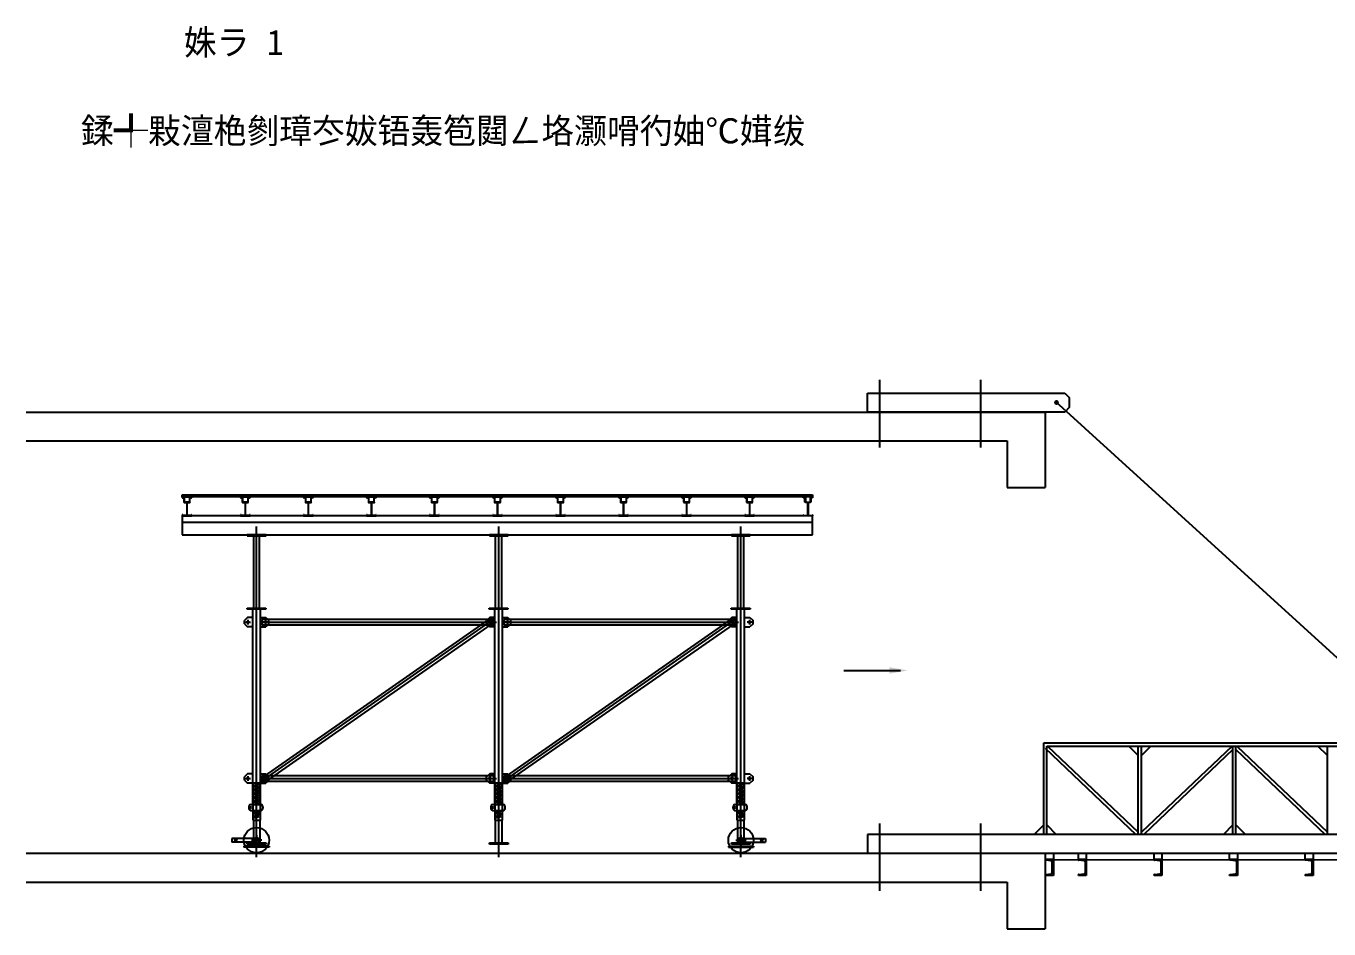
# Model space of a CAD drawing. Header units: metres. Extents: x 0 to 297, y 0 to 210.
# Drawn here: x 47 to 121.5, y 107.9 to 159.4 of the extents above; entities that cross this region are included whole.
import ezdxf

# ---------------------------------------------------------------- set-up
doc = ezdxf.new("R2010")
doc.units = ezdxf.units.M
for name, color, linetype in [(' ', 7, 'Continuous'), ('1', 7, 'Continuous'), ('120', 7, 'Continuous'), ('38536', 7, 'Continuous'), ('5', 7, 'Continuous'), ('7', 7, 'Continuous')]:
    doc.layers.add(name, color=color, linetype=linetype)

msp = doc.modelspace()

# ---------------------------------------------------------------- linework, layer by layer
at = {"layer": ' '}
for p, q in [((60.22, 111.97), (60.22, 130.86)), ((74.05, 111.97), (74.05, 130.86)), ((87.87, 111.97), (87.87, 130.86)), ((60.01, 116.21), (60.01, 114.1)), ((60.44, 116.21), (60.01, 116.21)), ((60.44, 114.1), (60.44, 116.21)), ((73.83, 116.21), (73.83, 114.1)), ((74.26, 116.21), (73.83, 116.21)), ((74.26, 114.1), (74.26, 116.21)), ((87.65, 116.21), (87.65, 114.1)), ((88.09, 116.21), (87.65, 116.21)), ((88.09, 114.1), (88.09, 116.21)), ((60.01, 114.1), (60.44, 114.1)), ((73.83, 114.1), (74.26, 114.1)), ((87.65, 114.1), (88.09, 114.1))]:
    msp.add_line(p, q, dxfattribs=at)
at = {"layer": '1'}
for p, q in [((59.88, 114.99), (60.48, 114.99)), ((60.48, 114.63), (59.88, 114.63)), ((73.7, 114.99), (74.31, 114.99)), ((74.31, 114.63), (73.7, 114.63)), ((87.53, 114.99), (88.13, 114.99)), ((88.13, 114.63), (87.53, 114.63))]:
    msp.add_line(p, q, dxfattribs=at)
for centre, start, end in [((59.97, 114.81), 116.26, 243.74), ((60.39, 114.81), -63.74, 63.74), ((73.79, 114.81), 116.26, 243.74), ((74.22, 114.81), -63.74, 63.74), ((87.62, 114.81), 116.26, 243.74), ((88.04, 114.81), -63.74, 63.74)]:
    msp.add_arc(centre, 0.2, start, end, dxfattribs=at)
at = {"layer": '120'}
for p, q in [((55.97, 131.11), (91.97, 131.11)), ((60.42, 125.4), (73.91, 125.4)), ((73.63, 125.66), (60.46, 116.48)), ((60.47, 116.3), (73.85, 125.62)), ((60.51, 125.56), (60.51, 125.25)), ((73.76, 125.56), (60.51, 125.56)), ((60.51, 125.25), (73.76, 125.25)), ((60.64, 116.22), (73.81, 125.4)), ((73.81, 125.4), (73.63, 125.66)), ((73.76, 125.25), (73.76, 125.56)), ((74.24, 125.4), (87.73, 125.4)), ((87.46, 125.66), (74.28, 116.48)), ((74.3, 116.3), (87.67, 125.62)), ((74.33, 125.56), (74.33, 125.25)), ((87.58, 125.56), (74.33, 125.56)), ((74.33, 125.25), (87.58, 125.25)), ((74.46, 116.22), (87.64, 125.4)), ((87.64, 125.4), (87.46, 125.66)), ((87.58, 125.25), (87.58, 125.56)), ((60.42, 116.47), (73.91, 116.47)), ((60.46, 116.48), (60.64, 116.22)), ((60.51, 116.63), (60.51, 116.32)), ((73.76, 116.63), (60.51, 116.63)), ((60.51, 116.32), (73.76, 116.32)), ((73.76, 116.32), (73.76, 116.63)), ((74.24, 116.47), (87.73, 116.47)), ((74.28, 116.48), (74.46, 116.22)), ((74.33, 116.63), (74.33, 116.32)), ((87.58, 116.63), (74.33, 116.63)), ((74.33, 116.32), (87.58, 116.32)), ((87.58, 116.32), (87.58, 116.63))]:
    msp.add_line(p, q, dxfattribs=at)
for centre in [(60.73, 125.4), (73.54, 125.4), (73.55, 125.41), (74.55, 125.4), (87.37, 125.41), (87.37, 125.4), (60.73, 116.47), (60.73, 116.47), (73.54, 116.47), (74.55, 116.47), (74.55, 116.47), (87.37, 116.47)]:
    msp.add_circle(centre, 0.06, dxfattribs=at)
at = {"layer": '38536'}
for p, q in [((55.97, 132.67), (91.97, 132.67)), ((55.97, 132.55), (55.97, 132.67)), ((91.97, 132.55), (55.97, 132.55)), ((91.97, 132.67), (91.97, 132.55)), ((55.97, 131.47), (55.97, 130.39)), ((91.97, 131.47), (55.97, 131.47)), ((91.97, 130.39), (91.97, 131.47)), ((55.97, 130.39), (91.97, 130.39)), ((59.7, 125.67), (59.52, 125.49)), ((59.52, 125.31), (59.52, 125.49)), ((59.52, 125.31), (59.7, 125.13)), ((59.58, 125.4), (59.86, 125.4)), ((60, 125.67), (59.7, 125.67)), ((60, 125.13), (59.7, 125.13)), ((59.72, 125.54), (59.72, 125.27)), ((60, 125.13), (60, 125.67)), ((60.44, 125.13), (60.44, 125.67)), ((60.44, 125.67), (60.74, 125.67)), ((60.44, 125.13), (60.74, 125.13)), ((60.86, 125.4), (60.59, 125.4)), ((60.86, 125.4), (60.59, 125.4)), ((60.72, 125.54), (60.72, 125.27)), ((60.72, 125.54), (60.72, 125.27)), ((60.74, 125.67), (60.92, 125.49)), ((60.92, 125.31), (60.74, 125.13)), ((60.92, 125.31), (60.92, 125.49)), ((73.53, 125.67), (73.35, 125.49)), ((73.35, 125.31), (73.35, 125.49)), ((73.35, 125.31), (73.53, 125.13)), ((73.4, 125.4), (73.68, 125.4)), ((73.83, 125.67), (73.53, 125.67)), ((73.83, 125.13), (73.53, 125.13)), ((73.54, 125.54), (73.54, 125.27)), ((73.83, 125.13), (73.83, 125.67)), ((74.26, 125.13), (74.26, 125.67)), ((74.26, 125.67), (74.56, 125.67)), ((74.26, 125.13), (74.56, 125.13)), ((74.69, 125.4), (74.41, 125.4)), ((74.69, 125.4), (74.41, 125.4)), ((74.55, 125.54), (74.55, 125.27)), ((74.55, 125.54), (74.55, 125.27)), ((74.56, 125.67), (74.74, 125.49)), ((74.74, 125.31), (74.56, 125.13)), ((74.74, 125.31), (74.74, 125.49)), ((87.35, 125.67), (87.17, 125.49)), ((87.17, 125.31), (87.17, 125.49)), ((87.17, 125.31), (87.35, 125.13)), ((87.23, 125.4), (87.5, 125.4)), ((87.65, 125.67), (87.35, 125.67)), ((87.65, 125.13), (87.35, 125.13)), ((87.37, 125.54), (87.37, 125.27)), ((87.65, 125.13), (87.65, 125.67)), ((88.09, 125.13), (88.09, 125.67)), ((88.09, 125.67), (88.39, 125.67)), ((88.09, 125.13), (88.39, 125.13)), ((88.51, 125.4), (88.24, 125.4)), ((88.51, 125.4), (88.24, 125.4)), ((88.37, 125.54), (88.37, 125.27)), ((88.37, 125.54), (88.37, 125.27)), ((88.39, 125.67), (88.57, 125.49)), ((88.57, 125.31), (88.39, 125.13)), ((88.57, 125.31), (88.57, 125.49)), ((59.7, 116.74), (59.52, 116.56)), ((59.52, 116.38), (59.52, 116.56)), ((59.52, 116.38), (59.7, 116.2)), ((59.58, 116.47), (59.86, 116.47)), ((60.01, 116.74), (59.7, 116.74)), ((60.01, 116.2), (59.7, 116.2)), ((59.72, 116.61), (59.72, 116.34)), ((60.01, 116.2), (60.01, 116.74)), ((60.44, 116.2), (60.44, 116.74)), ((60.44, 116.74), (60.74, 116.74)), ((60.44, 116.2), (60.74, 116.2)), ((60.86, 116.47), (60.59, 116.47)), ((60.86, 116.47), (60.59, 116.47)), ((60.72, 116.61), (60.72, 116.34)), ((60.72, 116.61), (60.72, 116.34)), ((60.74, 116.74), (60.92, 116.56)), ((60.92, 116.38), (60.74, 116.2)), ((60.92, 116.38), (60.92, 116.56)), ((73.53, 116.74), (73.35, 116.56)), ((73.35, 116.38), (73.35, 116.56)), ((73.35, 116.38), (73.53, 116.2)), ((73.41, 116.47), (73.68, 116.47)), ((73.83, 116.74), (73.53, 116.74)), ((73.83, 116.2), (73.53, 116.2)), ((73.54, 116.61), (73.54, 116.34)), ((73.83, 116.2), (73.83, 116.74)), ((74.26, 116.2), (74.26, 116.74)), ((74.26, 116.74), (74.56, 116.74)), ((74.26, 116.2), (74.56, 116.2)), ((74.69, 116.47), (74.41, 116.47)), ((74.69, 116.47), (74.41, 116.47)), ((74.55, 116.61), (74.55, 116.34)), ((74.55, 116.61), (74.55, 116.34)), ((74.56, 116.74), (74.74, 116.56)), ((74.74, 116.38), (74.56, 116.2)), ((74.74, 116.38), (74.74, 116.56)), ((87.35, 116.74), (87.17, 116.56)), ((87.17, 116.38), (87.17, 116.56)), ((87.17, 116.38), (87.35, 116.2)), ((87.23, 116.47), (87.5, 116.47)), ((87.65, 116.74), (87.35, 116.74)), ((87.65, 116.2), (87.35, 116.2)), ((87.37, 116.61), (87.37, 116.34)), ((87.65, 116.2), (87.65, 116.74)), ((88.09, 116.74), (88.39, 116.74)), ((88.09, 116.2), (88.09, 116.74)), ((88.09, 116.2), (88.39, 116.2)), ((88.51, 116.47), (88.24, 116.47)), ((88.51, 116.47), (88.24, 116.47)), ((88.37, 116.61), (88.37, 116.34)), ((88.37, 116.61), (88.37, 116.34)), ((88.39, 116.74), (88.57, 116.56)), ((88.57, 116.38), (88.39, 116.2)), ((88.57, 116.38), (88.57, 116.56))]:
    msp.add_line(p, q, dxfattribs=at)
for centre in [(59.72, 125.4), (60.72, 125.4), (60.72, 125.4), (73.54, 125.4), (74.55, 125.4), (74.55, 125.4), (87.37, 125.4), (88.37, 125.4), (88.37, 125.4), (59.72, 116.47), (60.72, 116.47), (60.72, 116.47), (60.72, 116.47), (73.54, 116.47), (74.55, 116.47), (74.55, 116.47), (74.55, 116.47), (87.37, 116.47), (88.37, 116.47), (88.37, 116.47), (88.37, 116.47)]:
    msp.add_circle(centre, 0.06, dxfattribs=at)
at = {"layer": '5'}
for p, q in [((47.05, 137.4), (105.25, 137.4)), ((105.25, 137.4), (105.25, 133.08)), ((47.05, 135.75), (103.09, 135.75)), ((103.09, 135.75), (103.09, 133.08)), ((103.09, 133.08), (105.25, 133.08)), ((47.05, 112.2), (105.25, 112.2)), ((105.25, 112.2), (105.25, 107.88)), ((47.05, 110.55), (103.09, 110.55)), ((103.09, 110.55), (103.09, 107.88)), ((103.09, 107.88), (105.25, 107.88))]:
    msp.add_line(p, q, dxfattribs=at)
at = {"layer": '7'}
for p, q in [((95.82, 135.37), (95.82, 139.23)), ((101.58, 135.37), (101.58, 139.23)), ((95.1, 137.4), (95.1, 138.48)), ((95.1, 138.48), (106.37, 138.48)), ((106.37, 138.48), (106.62, 138.23)), ((105.82, 138.01), (126.86, 118.86)), ((106.62, 137.66), (106.37, 137.4)), ((106.62, 138.23), (106.62, 137.66)), ((106.37, 137.4), (95.1, 137.4)), ((56.1, 132.55), (55.97, 132.55)), ((55.97, 132.55), (55.97, 132.49)), ((55.97, 132.49), (56, 132.49)), ((56, 132.49), (56, 132.51)), ((56.01, 132.52), (56.06, 132.52)), ((56.07, 132.51), (56.07, 132.26)), ((56.1, 132.26), (56.1, 132.55)), ((56.1, 132.55), (56.39, 132.55)), ((56.51, 132.55), (56.39, 132.55)), ((56.39, 132.55), (56.39, 132.26)), ((56.41, 132.26), (56.41, 132.51)), ((56.43, 132.52), (56.48, 132.52)), ((56.49, 132.51), (56.49, 132.49)), ((56.49, 132.49), (56.51, 132.49)), ((56.51, 132.49), (56.51, 132.55)), ((59.43, 132.55), (59.3, 132.55)), ((59.3, 132.55), (59.3, 132.49)), ((59.3, 132.49), (59.33, 132.49)), ((59.33, 132.49), (59.33, 132.51)), ((59.34, 132.52), (59.39, 132.52)), ((59.4, 132.51), (59.4, 132.26)), ((59.43, 132.26), (59.43, 132.55)), ((59.43, 132.55), (59.72, 132.55)), ((59.84, 132.55), (59.72, 132.55)), ((59.72, 132.55), (59.72, 132.26)), ((59.74, 132.26), (59.74, 132.51)), ((59.76, 132.52), (59.81, 132.52)), ((59.82, 132.51), (59.82, 132.49)), ((59.82, 132.49), (59.84, 132.49)), ((59.84, 132.49), (59.84, 132.55)), ((63.03, 132.55), (62.9, 132.55)), ((62.9, 132.55), (62.9, 132.49)), ((62.9, 132.49), (62.93, 132.49)), ((62.93, 132.49), (62.93, 132.51)), ((62.94, 132.52), (62.99, 132.52)), ((63, 132.51), (63, 132.26)), ((63.03, 132.26), (63.03, 132.55)), ((63.03, 132.55), (63.32, 132.55)), ((63.44, 132.55), (63.32, 132.55)), ((63.32, 132.55), (63.32, 132.26)), ((63.34, 132.26), (63.34, 132.51)), ((63.36, 132.52), (63.41, 132.52)), ((63.42, 132.51), (63.42, 132.49)), ((63.42, 132.49), (63.44, 132.49)), ((63.44, 132.49), (63.44, 132.55)), ((66.63, 132.55), (66.5, 132.55)), ((66.5, 132.55), (66.5, 132.49)), ((66.5, 132.49), (66.53, 132.49)), ((66.53, 132.49), (66.53, 132.51)), ((66.54, 132.52), (66.59, 132.52)), ((66.6, 132.51), (66.6, 132.26)), ((66.63, 132.26), (66.63, 132.55)), ((66.63, 132.55), (66.92, 132.55)), ((67.04, 132.55), (66.92, 132.55)), ((66.92, 132.55), (66.92, 132.26)), ((66.94, 132.26), (66.94, 132.51)), ((66.96, 132.52), (67.01, 132.52)), ((67.02, 132.51), (67.02, 132.49)), ((67.02, 132.49), (67.04, 132.49)), ((67.04, 132.49), (67.04, 132.55)), ((70.23, 132.55), (70.1, 132.55)), ((70.1, 132.55), (70.1, 132.49)), ((70.1, 132.49), (70.13, 132.49)), ((70.13, 132.49), (70.13, 132.51)), ((70.14, 132.52), (70.19, 132.52)), ((70.2, 132.51), (70.2, 132.26)), ((70.23, 132.26), (70.23, 132.55)), ((70.23, 132.55), (70.52, 132.55)), ((70.64, 132.55), (70.52, 132.55)), ((70.52, 132.55), (70.52, 132.26)), ((70.54, 132.26), (70.54, 132.51)), ((70.56, 132.52), (70.61, 132.52)), ((70.62, 132.51), (70.62, 132.49)), ((70.62, 132.49), (70.64, 132.49)), ((70.64, 132.49), (70.64, 132.55)), ((73.83, 132.55), (73.7, 132.55)), ((73.7, 132.55), (73.7, 132.49)), ((73.7, 132.49), (73.73, 132.49)), ((73.73, 132.49), (73.73, 132.51)), ((73.74, 132.52), (73.79, 132.52)), ((73.8, 132.51), (73.8, 132.26)), ((73.83, 132.26), (73.83, 132.55)), ((73.83, 132.55), (74.12, 132.55)), ((74.24, 132.55), (74.12, 132.55)), ((74.12, 132.55), (74.12, 132.26)), ((74.14, 132.26), (74.14, 132.51)), ((74.16, 132.52), (74.21, 132.52)), ((74.22, 132.51), (74.22, 132.49)), ((74.22, 132.49), (74.24, 132.49)), ((74.24, 132.49), (74.24, 132.55)), ((77.43, 132.55), (77.3, 132.55)), ((77.3, 132.55), (77.3, 132.49)), ((77.3, 132.49), (77.33, 132.49)), ((77.33, 132.49), (77.33, 132.51)), ((77.34, 132.52), (77.39, 132.52)), ((77.4, 132.51), (77.4, 132.26)), ((77.43, 132.26), (77.43, 132.55)), ((77.43, 132.55), (77.72, 132.55)), ((77.84, 132.55), (77.72, 132.55)), ((77.72, 132.55), (77.72, 132.26)), ((77.74, 132.26), (77.74, 132.51)), ((77.76, 132.52), (77.81, 132.52)), ((77.82, 132.51), (77.82, 132.49)), ((77.82, 132.49), (77.84, 132.49)), ((77.84, 132.49), (77.84, 132.55)), ((81.03, 132.55), (80.9, 132.55)), ((80.9, 132.55), (80.9, 132.49)), ((80.9, 132.49), (80.93, 132.49)), ((80.93, 132.49), (80.93, 132.51)), ((80.94, 132.52), (80.99, 132.52)), ((81, 132.51), (81, 132.26)), ((81.03, 132.26), (81.03, 132.55)), ((81.03, 132.55), (81.32, 132.55)), ((81.44, 132.55), (81.32, 132.55)), ((81.32, 132.55), (81.32, 132.26)), ((81.34, 132.26), (81.34, 132.51)), ((81.36, 132.52), (81.41, 132.52)), ((81.42, 132.51), (81.42, 132.49)), ((81.42, 132.49), (81.44, 132.49)), ((81.44, 132.49), (81.44, 132.55)), ((84.63, 132.55), (84.5, 132.55)), ((84.5, 132.55), (84.5, 132.49)), ((84.5, 132.49), (84.53, 132.49)), ((84.53, 132.49), (84.53, 132.51)), ((84.54, 132.52), (84.59, 132.52)), ((84.6, 132.51), (84.6, 132.26)), ((84.63, 132.26), (84.63, 132.55)), ((84.63, 132.55), (84.92, 132.55)), ((85.04, 132.55), (84.92, 132.55)), ((84.92, 132.55), (84.92, 132.26)), ((84.94, 132.26), (84.94, 132.51)), ((84.96, 132.52), (85.01, 132.52)), ((85.02, 132.51), (85.02, 132.49)), ((85.02, 132.49), (85.04, 132.49)), ((85.04, 132.49), (85.04, 132.55)), ((88.23, 132.55), (88.1, 132.55)), ((88.1, 132.55), (88.1, 132.49)), ((88.1, 132.49), (88.13, 132.49)), ((88.13, 132.49), (88.13, 132.51)), ((88.14, 132.52), (88.19, 132.52)), ((88.2, 132.51), (88.2, 132.26)), ((88.23, 132.26), (88.23, 132.55)), ((88.23, 132.55), (88.52, 132.55)), ((88.64, 132.55), (88.52, 132.55)), ((88.52, 132.55), (88.52, 132.26)), ((88.54, 132.26), (88.54, 132.51)), ((88.56, 132.52), (88.61, 132.52)), ((88.62, 132.51), (88.62, 132.49)), ((88.62, 132.49), (88.64, 132.49)), ((88.64, 132.49), (88.64, 132.55)), ((91.43, 132.49), (91.43, 132.55)), ((91.43, 132.55), (91.56, 132.55)), ((91.46, 132.49), (91.43, 132.49)), ((91.46, 132.51), (91.46, 132.49)), ((91.52, 132.52), (91.47, 132.52)), ((91.53, 132.26), (91.53, 132.51)), ((91.56, 132.55), (91.56, 132.26)), ((91.85, 132.55), (91.56, 132.55)), ((91.85, 132.26), (91.85, 132.55)), ((91.85, 132.55), (91.97, 132.55)), ((91.87, 132.51), (91.87, 132.26)), ((91.94, 132.52), (91.89, 132.52)), ((91.95, 132.49), (91.95, 132.51)), ((91.97, 132.49), (91.95, 132.49)), ((91.97, 132.55), (91.97, 132.49)), ((56.1, 132.23), (56.22, 132.23)), ((56.38, 132.25), (56.11, 132.25)), ((56.23, 132.21), (56.23, 131.5)), ((56.26, 131.5), (56.26, 132.21)), ((56.27, 132.23), (56.39, 132.23)), ((59.43, 132.23), (59.55, 132.23)), ((59.71, 132.25), (59.44, 132.25)), ((59.56, 132.21), (59.56, 131.5)), ((59.59, 131.5), (59.59, 132.21)), ((59.6, 132.23), (59.72, 132.23)), ((63.03, 132.23), (63.15, 132.23)), ((63.31, 132.25), (63.04, 132.25)), ((63.16, 132.21), (63.16, 131.5)), ((63.19, 131.5), (63.19, 132.21)), ((63.2, 132.23), (63.32, 132.23)), ((66.63, 132.23), (66.75, 132.23)), ((66.91, 132.25), (66.64, 132.25)), ((66.76, 132.21), (66.76, 131.5)), ((66.79, 131.5), (66.79, 132.21)), ((66.8, 132.23), (66.92, 132.23)), ((70.23, 132.23), (70.35, 132.23)), ((70.51, 132.25), (70.24, 132.25)), ((70.36, 132.21), (70.36, 131.5)), ((70.39, 131.5), (70.39, 132.21)), ((70.4, 132.23), (70.52, 132.23)), ((73.83, 132.23), (73.95, 132.23)), ((74.11, 132.25), (73.84, 132.25)), ((73.96, 132.21), (73.96, 131.5)), ((73.99, 131.5), (73.99, 132.21)), ((74, 132.23), (74.12, 132.23)), ((77.43, 132.23), (77.55, 132.23)), ((77.71, 132.25), (77.44, 132.25)), ((77.56, 132.21), (77.56, 131.5)), ((77.59, 131.5), (77.59, 132.21)), ((77.6, 132.23), (77.72, 132.23)), ((81.03, 132.23), (81.15, 132.23)), ((81.31, 132.25), (81.04, 132.25)), ((81.16, 132.21), (81.16, 131.5)), ((81.19, 131.5), (81.19, 132.21)), ((81.2, 132.23), (81.32, 132.23)), ((84.63, 132.23), (84.75, 132.23)), ((84.91, 132.25), (84.64, 132.25)), ((84.76, 132.21), (84.76, 131.5)), ((84.79, 131.5), (84.79, 132.21)), ((84.8, 132.23), (84.92, 132.23)), ((88.23, 132.23), (88.35, 132.23)), ((88.51, 132.25), (88.24, 132.25)), ((88.36, 132.21), (88.36, 131.5)), ((88.39, 131.5), (88.39, 132.21)), ((88.4, 132.23), (88.52, 132.23)), ((91.68, 132.23), (91.56, 132.23)), ((91.57, 132.25), (91.84, 132.25)), ((91.69, 131.5), (91.69, 132.21)), ((91.72, 132.21), (91.72, 131.5)), ((91.85, 132.23), (91.73, 132.23)), ((56, 131.52), (55.97, 131.52)), ((55.97, 131.52), (55.97, 131.47)), ((55.97, 131.47), (56.51, 131.47)), ((56, 131.5), (56, 131.52)), ((56.22, 131.49), (56.02, 131.49)), ((56.47, 131.49), (56.27, 131.49)), ((56.51, 131.52), (56.49, 131.52)), ((56.49, 131.52), (56.49, 131.5)), ((56.51, 131.47), (56.51, 131.52)), ((59.33, 131.52), (59.3, 131.52)), ((59.3, 131.52), (59.3, 131.47)), ((59.3, 131.47), (59.84, 131.47)), ((59.33, 131.5), (59.33, 131.52)), ((59.55, 131.49), (59.35, 131.49)), ((59.8, 131.49), (59.6, 131.49)), ((59.84, 131.52), (59.82, 131.52)), ((59.82, 131.52), (59.82, 131.5)), ((59.84, 131.47), (59.84, 131.52)), ((62.93, 131.52), (62.9, 131.52)), ((62.9, 131.52), (62.9, 131.47)), ((62.9, 131.47), (63.44, 131.47)), ((62.93, 131.5), (62.93, 131.52)), ((63.15, 131.49), (62.95, 131.49)), ((63.4, 131.49), (63.2, 131.49)), ((63.44, 131.52), (63.42, 131.52)), ((63.42, 131.52), (63.42, 131.5)), ((63.44, 131.47), (63.44, 131.52)), ((66.53, 131.52), (66.5, 131.52)), ((66.5, 131.52), (66.5, 131.47)), ((66.5, 131.47), (67.04, 131.47)), ((66.53, 131.5), (66.53, 131.52)), ((66.75, 131.49), (66.55, 131.49)), ((67, 131.49), (66.8, 131.49)), ((67.04, 131.52), (67.02, 131.52)), ((67.02, 131.52), (67.02, 131.5)), ((67.04, 131.47), (67.04, 131.52)), ((70.13, 131.52), (70.1, 131.52)), ((70.1, 131.52), (70.1, 131.47)), ((70.1, 131.47), (70.64, 131.47)), ((70.13, 131.5), (70.13, 131.52)), ((70.35, 131.49), (70.15, 131.49)), ((70.6, 131.49), (70.4, 131.49)), ((70.64, 131.52), (70.62, 131.52)), ((70.62, 131.52), (70.62, 131.5)), ((70.64, 131.47), (70.64, 131.52)), ((73.73, 131.52), (73.7, 131.52)), ((73.7, 131.52), (73.7, 131.47)), ((73.7, 131.47), (74.24, 131.47)), ((73.73, 131.5), (73.73, 131.52)), ((73.95, 131.49), (73.75, 131.49)), ((74.2, 131.49), (74, 131.49)), ((74.24, 131.52), (74.22, 131.52)), ((74.22, 131.52), (74.22, 131.5)), ((74.24, 131.47), (74.24, 131.52)), ((77.33, 131.52), (77.3, 131.52)), ((77.3, 131.52), (77.3, 131.47)), ((77.3, 131.47), (77.84, 131.47)), ((77.33, 131.5), (77.33, 131.52)), ((77.55, 131.49), (77.35, 131.49)), ((77.8, 131.49), (77.6, 131.49)), ((77.84, 131.52), (77.82, 131.52)), ((77.82, 131.52), (77.82, 131.5)), ((77.84, 131.47), (77.84, 131.52)), ((80.93, 131.52), (80.9, 131.52)), ((80.9, 131.52), (80.9, 131.47)), ((80.9, 131.47), (81.44, 131.47)), ((80.93, 131.5), (80.93, 131.52)), ((81.15, 131.49), (80.95, 131.49)), ((81.4, 131.49), (81.2, 131.49)), ((81.44, 131.52), (81.42, 131.52)), ((81.42, 131.52), (81.42, 131.5)), ((81.44, 131.47), (81.44, 131.52)), ((84.53, 131.52), (84.5, 131.52)), ((84.5, 131.52), (84.5, 131.47)), ((84.5, 131.47), (85.04, 131.47)), ((84.53, 131.5), (84.53, 131.52)), ((84.75, 131.49), (84.55, 131.49)), ((85, 131.49), (84.8, 131.49)), ((85.04, 131.52), (85.02, 131.52)), ((85.02, 131.52), (85.02, 131.5)), ((85.04, 131.47), (85.04, 131.52)), ((88.13, 131.52), (88.1, 131.52)), ((88.1, 131.52), (88.1, 131.47)), ((88.1, 131.47), (88.64, 131.47)), ((88.13, 131.5), (88.13, 131.52)), ((88.35, 131.49), (88.15, 131.49)), ((88.6, 131.49), (88.4, 131.49)), ((88.64, 131.52), (88.62, 131.52)), ((88.62, 131.52), (88.62, 131.5)), ((88.64, 131.47), (88.64, 131.52)), ((91.43, 131.47), (91.43, 131.52)), ((91.43, 131.52), (91.46, 131.52)), ((91.97, 131.47), (91.43, 131.47)), ((91.46, 131.52), (91.46, 131.5)), ((91.48, 131.49), (91.68, 131.49)), ((91.73, 131.49), (91.93, 131.49)), ((91.95, 131.5), (91.95, 131.52)), ((91.95, 131.52), (91.97, 131.52)), ((91.97, 131.52), (91.97, 131.47)), ((60.76, 130.39), (59.68, 130.39)), ((59.68, 130.39), (59.68, 130.33)), ((59.68, 130.33), (60.76, 130.33)), ((60.05, 126.19), (60.05, 130.33)), ((60.39, 126.2), (60.39, 130.33)), ((60.76, 130.33), (60.76, 130.39)), ((74.59, 130.39), (73.51, 130.39)), ((73.51, 130.39), (73.51, 130.33)), ((73.51, 130.33), (74.59, 130.33)), ((73.87, 126.19), (73.87, 130.33)), ((74.22, 126.2), (74.22, 130.33)), ((74.59, 130.33), (74.59, 130.39)), ((88.41, 130.39), (87.33, 130.39)), ((87.33, 130.39), (87.33, 130.33)), ((87.33, 130.33), (88.41, 130.33)), ((87.7, 126.19), (87.7, 130.33)), ((88.04, 126.2), (88.04, 130.33)), ((88.41, 130.33), (88.41, 130.39)), ((59.67, 126.14), (59.67, 126.19)), ((59.67, 126.19), (60.75, 126.19)), ((60.75, 126.14), (59.67, 126.14)), ((60.01, 114.99), (60.01, 126.14)), ((60.44, 114.99), (60.44, 126.14)), ((60.75, 126.19), (60.75, 126.14)), ((73.49, 126.14), (73.49, 126.19)), ((73.49, 126.19), (74.57, 126.19)), ((74.57, 126.14), (73.49, 126.14)), ((73.83, 114.99), (73.83, 126.14)), ((74.26, 114.99), (74.26, 126.14)), ((74.57, 126.19), (74.57, 126.14)), ((87.32, 126.14), (87.32, 126.19)), ((87.32, 126.19), (88.4, 126.19)), ((88.4, 126.14), (87.32, 126.14)), ((87.65, 114.99), (87.65, 126.14)), ((88.09, 114.99), (88.09, 126.14)), ((88.4, 126.19), (88.4, 126.14)), ((93.76, 122.64), (97, 122.64)), ((105.17, 118.5), (137.84, 118.5)), ((105.17, 113.28), (105.17, 118.5)), ((105.35, 118.32), (137.84, 118.32)), ((105.35, 113.28), (105.35, 118.32)), ((105.39, 118.32), (110.57, 113.41)), ((110.57, 117.78), (110.03, 118.32)), ((110.57, 113.28), (110.57, 118.32)), ((115.93, 118.32), (110.75, 113.41)), ((110.75, 113.28), (110.75, 118.32)), ((110.75, 117.78), (111.29, 118.32)), ((115.97, 113.28), (115.97, 118.32)), ((116.15, 113.28), (116.15, 118.32)), ((116.19, 118.32), (121.37, 113.41)), ((121.37, 117.78), (120.83, 118.32)), ((121.37, 113.28), (121.37, 118.32)), ((105.26, 118.2), (110.44, 113.28)), ((115.97, 118.12), (110.88, 113.28)), ((116.15, 118.12), (121.24, 113.28)), ((60.01, 116.21), (60.44, 116.21)), ((60.44, 116.15), (60.01, 116.04)), ((73.83, 116.21), (74.26, 116.21)), ((74.26, 116.15), (73.83, 116.04)), ((87.65, 116.21), (88.09, 116.21)), ((88.09, 116.15), (87.65, 116.04)), ((60.15, 115.86), (60.01, 115.82)), ((60.15, 115.64), (60.01, 115.6)), ((60.15, 115.42), (60.01, 115.38)), ((60.15, 115.97), (60.08, 115.95)), ((60.15, 115.75), (60.08, 115.73)), ((60.15, 115.53), (60.08, 115.51)), ((60.15, 115.95), (60.15, 114.99)), ((60.23, 116.01), (60.21, 116.01)), ((60.37, 116.02), (60.27, 116)), ((60.29, 114.99), (60.29, 115.95)), ((60.44, 115.94), (60.29, 115.9)), ((60.37, 115.81), (60.29, 115.79)), ((60.44, 115.72), (60.29, 115.68)), ((60.37, 115.59), (60.29, 115.57)), ((60.44, 115.5), (60.29, 115.46)), ((60.37, 115.37), (60.29, 115.35)), ((73.97, 115.86), (73.83, 115.82)), ((73.97, 115.64), (73.83, 115.6)), ((73.97, 115.42), (73.83, 115.38)), ((73.98, 115.97), (73.9, 115.95)), ((73.97, 115.75), (73.9, 115.73)), ((73.97, 115.53), (73.9, 115.51)), ((73.97, 115.95), (73.97, 114.99)), ((74.05, 116.01), (74.04, 116.01)), ((74.19, 116.02), (74.09, 116)), ((74.12, 114.99), (74.12, 115.95)), ((74.26, 115.94), (74.12, 115.9)), ((74.19, 115.81), (74.12, 115.79)), ((74.26, 115.72), (74.12, 115.68)), ((74.19, 115.59), (74.12, 115.57)), ((74.26, 115.5), (74.12, 115.46)), ((74.19, 115.37), (74.12, 115.35)), ((87.8, 115.86), (87.65, 115.82)), ((87.8, 115.64), (87.65, 115.6)), ((87.8, 115.42), (87.65, 115.38)), ((87.8, 115.97), (87.73, 115.95)), ((87.8, 115.75), (87.73, 115.73)), ((87.8, 115.53), (87.73, 115.51)), ((87.8, 115.95), (87.8, 114.99)), ((87.88, 116.01), (87.86, 116.01)), ((88.01, 116.02), (87.92, 116)), ((87.94, 114.99), (87.94, 115.95)), ((88.09, 115.94), (87.94, 115.9)), ((88.01, 115.81), (87.94, 115.79)), ((88.09, 115.72), (87.94, 115.68)), ((88.01, 115.59), (87.94, 115.57)), ((88.09, 115.5), (87.94, 115.46)), ((88.01, 115.37), (87.94, 115.35)), ((60.15, 115.2), (60.01, 115.16)), ((60.01, 114.63), (60.01, 114.1)), ((60.15, 115.31), (60.08, 115.29)), ((60.15, 115.09), (60.08, 115.07)), ((60.15, 114.63), (60.15, 114.4)), ((60.44, 115.06), (60.19, 114.99)), ((60.44, 115.28), (60.29, 115.24)), ((60.37, 115.15), (60.29, 115.13)), ((60.44, 114.63), (60.29, 114.59)), ((60.29, 114.4), (60.29, 114.63)), ((60.44, 114.1), (60.44, 114.63)), ((73.97, 115.2), (73.83, 115.16)), ((73.83, 114.63), (73.83, 114.1)), ((73.97, 115.31), (73.9, 115.29)), ((73.97, 115.09), (73.9, 115.07)), ((73.97, 114.63), (73.97, 114.4)), ((74.26, 115.06), (74.01, 114.99)), ((74.26, 115.28), (74.12, 115.24)), ((74.19, 115.15), (74.12, 115.13)), ((74.26, 114.63), (74.12, 114.59)), ((74.12, 114.4), (74.12, 114.63)), ((74.26, 114.1), (74.26, 114.63)), ((87.8, 115.2), (87.65, 115.16)), ((87.65, 114.63), (87.65, 114.1)), ((87.8, 115.31), (87.73, 115.29)), ((87.8, 115.09), (87.73, 115.07)), ((87.8, 114.63), (87.8, 114.4)), ((88.09, 115.06), (87.83, 114.99)), ((88.09, 115.28), (87.94, 115.24)), ((88.01, 115.15), (87.94, 115.13)), ((88.09, 114.63), (87.94, 114.59)), ((87.94, 114.4), (87.94, 114.63)), ((88.09, 114.1), (88.09, 114.63)), ((60.15, 114.55), (60.01, 114.51)), ((60.44, 114.41), (60.01, 114.29)), ((60.01, 114.1), (60.44, 114.1)), ((60.05, 112.79), (60.05, 114.1)), ((60.15, 114.44), (60.08, 114.42)), ((60.37, 114.28), (60.08, 114.2)), ((60.22, 114.34), (60.23, 114.34)), ((60.37, 114.5), (60.29, 114.48)), ((60.4, 114.1), (60.4, 112.79)), ((73.97, 114.55), (73.83, 114.51)), ((74.26, 114.41), (73.83, 114.29)), ((73.83, 114.1), (74.26, 114.1)), ((73.87, 112.79), (73.87, 114.1)), ((73.97, 114.44), (73.9, 114.42)), ((74.19, 114.28), (73.9, 114.2)), ((74.04, 114.34), (74.05, 114.34)), ((74.19, 114.5), (74.12, 114.48)), ((74.22, 114.1), (74.22, 112.79)), ((87.65, 114.1), (88.09, 114.1)), ((87.8, 114.55), (87.66, 114.51)), ((88.09, 114.41), (87.66, 114.29)), ((87.7, 112.79), (87.7, 114.1)), ((87.8, 114.44), (87.73, 114.42)), ((88.02, 114.28), (87.73, 114.2)), ((87.86, 114.34), (87.88, 114.34)), ((88.02, 114.5), (87.94, 114.48)), ((88.04, 114.1), (88.04, 112.79)), ((95.82, 110.05), (95.82, 113.9)), ((101.58, 110.05), (101.58, 113.9)), ((60.21, 113.24), (60.21, 112.65)), ((87.88, 113.24), (87.88, 112.65)), ((143.77, 113.28), (95.1, 113.28)), ((95.1, 113.28), (95.1, 112.2)), ((105.17, 113.82), (104.63, 113.28)), ((105.35, 113.82), (105.89, 113.28)), ((115.97, 113.82), (115.43, 113.28)), ((116.15, 113.82), (116.69, 113.28)), ((58.81, 113.05), (58.81, 112.84)), ((59.5, 113.05), (58.81, 113.05)), ((59.5, 112.84), (58.81, 112.84)), ((59.49, 112.61), (59.49, 112.55)), ((60.93, 112.61), (59.49, 112.61)), ((60.93, 112.55), (59.49, 112.55)), ((60.21, 113.05), (59.5, 113.05)), ((60.21, 112.84), (59.5, 112.84)), ((59.68, 112.79), (60.76, 112.79)), ((59.68, 112.73), (59.68, 112.79)), ((60.76, 112.73), (59.68, 112.73)), ((60.51, 112.95), (59.92, 112.95)), ((60.76, 112.79), (60.76, 112.73)), ((60.93, 112.61), (60.93, 112.55)), ((73.51, 112.79), (74.59, 112.79)), ((73.51, 112.73), (73.51, 112.79)), ((74.59, 112.73), (73.51, 112.73)), ((74.59, 112.79), (74.59, 112.73)), ((87.16, 112.61), (88.6, 112.61)), ((87.16, 112.61), (87.16, 112.55)), ((87.16, 112.55), (88.6, 112.55)), ((87.33, 112.79), (88.41, 112.79)), ((87.33, 112.73), (87.33, 112.79)), ((88.41, 112.73), (87.33, 112.73)), ((87.59, 112.95), (88.17, 112.95)), ((87.88, 113.05), (88.59, 113.05)), ((87.88, 112.84), (88.59, 112.84)), ((88.41, 112.79), (88.41, 112.73)), ((88.59, 113.05), (89.28, 113.05)), ((88.59, 112.84), (89.28, 112.84)), ((88.6, 112.61), (88.6, 112.55)), ((89.28, 113.05), (89.28, 112.84)), ((95.1, 112.2), (143.77, 112.2)), ((105.27, 111.84), (105.27, 112.2)), ((105.27, 112.2), (105.72, 112.2)), ((105.72, 111.84), (105.27, 111.84)), ((105.27, 111.82), (105.27, 111.84)), ((105.27, 111.84), (105.72, 111.84)), ((105.59, 111.77), (105.29, 111.8)), ((105.66, 111.1), (105.66, 111.69)), ((105.72, 112.2), (105.72, 111.84)), ((105.72, 111.84), (143.87, 111.82)), ((105.72, 111.84), (105.72, 110.94)), ((107.15, 111.84), (107.15, 112.2)), ((107.15, 112.2), (107.6, 112.2)), ((107.6, 111.84), (107.15, 111.84)), ((107.15, 111.82), (107.15, 111.84)), ((107.15, 111.84), (107.6, 111.84)), ((107.47, 111.77), (107.17, 111.8)), ((107.55, 111.1), (107.55, 111.69)), ((107.6, 112.2), (107.6, 111.84)), ((107.6, 111.84), (107.6, 110.94)), ((111.47, 111.84), (111.47, 112.2)), ((111.47, 112.2), (111.92, 112.2)), ((111.92, 111.84), (111.47, 111.84)), ((111.47, 111.82), (111.47, 111.84)), ((111.47, 111.84), (111.92, 111.84)), ((111.79, 111.77), (111.49, 111.8)), ((111.87, 111.1), (111.87, 111.69)), ((111.92, 112.2), (111.92, 111.84)), ((111.92, 111.84), (111.92, 110.94)), ((115.79, 111.84), (115.79, 112.2)), ((115.79, 112.2), (116.24, 112.2)), ((116.24, 111.84), (115.79, 111.84)), ((115.79, 111.82), (115.79, 111.84)), ((115.79, 111.84), (116.24, 111.84)), ((116.11, 111.77), (115.81, 111.8)), ((116.19, 111.1), (116.19, 111.69)), ((116.24, 112.2), (116.24, 111.84)), ((116.24, 111.84), (116.24, 110.94)), ((120.11, 111.84), (120.11, 112.2)), ((120.11, 112.2), (120.56, 112.2)), ((120.56, 111.84), (120.11, 111.84)), ((120.11, 111.82), (120.11, 111.84)), ((120.11, 111.84), (120.56, 111.84)), ((120.43, 111.77), (120.13, 111.8)), ((120.51, 111.1), (120.51, 111.69)), ((120.56, 112.2), (120.56, 111.84)), ((120.56, 111.84), (120.56, 110.94)), ((105.27, 110.94), (105.27, 110.97)), ((105.72, 110.94), (105.27, 110.94)), ((105.29, 110.99), (105.59, 111.02)), ((107.15, 110.94), (107.15, 110.97)), ((107.6, 110.94), (107.15, 110.94)), ((107.17, 110.99), (107.47, 111.02)), ((111.47, 110.94), (111.47, 110.97)), ((111.92, 110.94), (111.47, 110.94)), ((111.49, 110.99), (111.79, 111.02)), ((115.79, 110.94), (115.79, 110.97)), ((116.24, 110.94), (115.79, 110.94)), ((115.81, 110.99), (116.11, 111.02)), ((120.11, 110.94), (120.11, 110.97)), ((120.56, 110.94), (120.11, 110.94)), ((120.13, 110.99), (120.43, 111.02))]:
    msp.add_line(p, q, dxfattribs=at)
for centre, radius in [((105.9, 137.94), 0.09), ((59.86, 114.81), 0.05), ((60.22, 114.58), 0.06), ((73.69, 114.81), 0.05), ((74.05, 114.58), 0.06), ((87.51, 114.81), 0.05), ((87.87, 114.58), 0.06), ((60.21, 112.95), 0.72), ((87.88, 112.95), 0.72), ((59.03, 112.95), 0.06), ((60.21, 112.95), 0.15), ((87.88, 112.95), 0.15), ((89.07, 112.95), 0.06)]:
    msp.add_circle(centre, radius, dxfattribs=at)
for centre, radius, start, end in [((56, 132.52), 0.01, 270.02, 360), ((56.07, 132.52), 0.01, 180, 269.98), ((56.41, 132.52), 0.01, 270, 360), ((56.49, 132.52), 0.01, 180, 269.98), ((59.33, 132.52), 0.01, 270, 360), ((59.4, 132.52), 0.01, 180, 269.98), ((59.74, 132.52), 0.01, 270.02, 360), ((59.82, 132.52), 0.01, 180, 270), ((62.93, 132.52), 0.01, 270, 360), ((63, 132.52), 0.01, 180, 269.98), ((63.34, 132.52), 0.01, 270, 360), ((63.42, 132.52), 0.01, 180, 269.98), ((66.53, 132.52), 0.01, 270, 360), ((66.6, 132.52), 0.01, 180, 270), ((66.94, 132.52), 0.01, 270, 360), ((67.02, 132.52), 0.01, 180, 270), ((70.13, 132.52), 0.01, 270, 360), ((70.2, 132.52), 0.01, 180, 269.97), ((70.54, 132.52), 0.01, 270, 360), ((70.62, 132.52), 0.01, 180, 270), ((73.73, 132.52), 0.01, 270.03, 360), ((73.8, 132.52), 0.01, 180, 270), ((74.14, 132.52), 0.01, 270.03, 360), ((74.22, 132.52), 0.01, 180, 270), ((77.33, 132.52), 0.01, 270, 360), ((77.4, 132.52), 0.01, 180, 269.97), ((77.74, 132.52), 0.01, 270, 360), ((77.82, 132.52), 0.01, 180, 269.97), ((80.93, 132.52), 0.01, 270, 360), ((81, 132.52), 0.01, 180, 270), ((81.34, 132.52), 0.01, 270.03, 360), ((81.42, 132.52), 0.01, 180, 270), ((84.53, 132.52), 0.01, 270, 360), ((84.6, 132.52), 0.01, 180, 270), ((84.94, 132.52), 0.01, 270, 360), ((85.02, 132.52), 0.01, 180, 270), ((88.13, 132.52), 0.01, 270, 360), ((88.2, 132.52), 0.01, 180, 269.97), ((88.54, 132.52), 0.01, 270, 360), ((88.62, 132.52), 0.01, 180, 270), ((91.47, 132.51), 0.01, 90, 180), ((91.52, 132.51), 0.01, 0, 90), ((91.89, 132.51), 0.01, 90, 180), ((91.94, 132.51), 0.01, 0, 89.97), ((56.1, 132.26), 0.03, 180, 270.01), ((56.1, 132.25), 0.01, 0.06, 90.02), ((56.23, 132.23), 0.01, 180, 270), ((56.26, 132.23), 0.01, 270.02, 360), ((56.39, 132.25), 0.01, 89.97, 179.94), ((56.39, 132.26), 0.03, 269.99, 360), ((59.43, 132.26), 0.03, 180, 270.01), ((59.43, 132.25), 0.01, 0.06, 90.02), ((59.56, 132.23), 0.01, 180, 269.98), ((59.59, 132.23), 0.01, 270.02, 360), ((59.72, 132.25), 0.01, 89.97, 179.94), ((59.72, 132.26), 0.03, 270, 360), ((63.03, 132.26), 0.03, 180, 270.01), ((63.03, 132.25), 0.01, 0.06, 90.02), ((63.16, 132.23), 0.01, 180, 270), ((63.19, 132.23), 0.01, 270.02, 360), ((63.32, 132.25), 0.01, 89.97, 179.94), ((63.32, 132.26), 0.03, 269.99, 360), ((66.63, 132.26), 0.03, 180, 270), ((66.63, 132.25), 0.01, 0.06, 90.03), ((66.76, 132.23), 0.01, 180, 270), ((66.79, 132.23), 0.01, 270, 360), ((66.92, 132.25), 0.01, 89.97, 179.94), ((66.92, 132.26), 0.03, 270, 360), ((70.23, 132.26), 0.03, 180, 270.02), ((70.23, 132.25), 0.01, 0.06, 90), ((70.36, 132.23), 0.01, 180, 269.97), ((70.39, 132.23), 0.01, 270, 360), ((70.52, 132.25), 0.01, 90, 179.94), ((70.52, 132.26), 0.03, 269.98, 360), ((73.83, 132.26), 0.03, 180, 270), ((73.83, 132.25), 0.01, 0.06, 90.03), ((73.96, 132.23), 0.01, 180, 270), ((73.99, 132.23), 0.01, 270, 360), ((74.12, 132.25), 0.01, 89.97, 179.94), ((74.12, 132.26), 0.03, 269.98, 360), ((77.43, 132.26), 0.03, 180, 270.02), ((77.43, 132.25), 0.01, 0.06, 90.03), ((77.56, 132.23), 0.01, 180, 270), ((77.59, 132.23), 0.01, 270, 360), ((77.72, 132.25), 0.01, 89.97, 179.94), ((77.72, 132.26), 0.03, 270, 360), ((81.03, 132.26), 0.03, 180, 270.02), ((81.03, 132.25), 0.01, 0.06, 90), ((81.16, 132.23), 0.01, 180, 270), ((81.19, 132.23), 0.01, 270.03, 360), ((81.32, 132.25), 0.01, 90, 179.94), ((81.32, 132.26), 0.03, 269.98, 360), ((84.63, 132.26), 0.03, 180, 270), ((84.63, 132.25), 0.01, 0.06, 90.03), ((84.76, 132.23), 0.01, 180, 270), ((84.79, 132.23), 0.01, 270, 360), ((84.92, 132.25), 0.01, 89.97, 179.94), ((84.92, 132.26), 0.03, 270, 360), ((88.23, 132.26), 0.03, 180, 270.02), ((88.23, 132.25), 0.01, 0.06, 90), ((88.36, 132.23), 0.01, 180, 269.97), ((88.39, 132.23), 0.01, 270, 360), ((88.52, 132.25), 0.01, 90, 179.94), ((88.52, 132.26), 0.03, 269.98, 360), ((91.53, 132.23), 0.03, 0.03, 90), ((91.57, 132.26), 0.01, 180, 270.03), ((91.68, 132.21), 0.01, 0, 90), ((91.73, 132.21), 0.01, 90, 180), ((91.84, 132.26), 0.01, 269.97, 360), ((91.87, 132.23), 0.03, 90, 179.97), ((56, 131.49), 0.01, 0, 90.02), ((56.23, 131.49), 0.01, 89.97, 180), ((56.26, 131.49), 0.01, 0, 90.02), ((56.49, 131.49), 0.01, 89.98, 180), ((59.33, 131.49), 0.01, 0, 90.03), ((59.56, 131.49), 0.01, 89.98, 180), ((59.59, 131.49), 0.01, 0, 90.02), ((59.82, 131.49), 0.01, 89.97, 180), ((62.93, 131.49), 0.01, 0, 90.03), ((63.16, 131.49), 0.01, 89.97, 180), ((63.19, 131.49), 0.01, 0, 90.02), ((63.42, 131.49), 0.01, 89.98, 180), ((66.53, 131.49), 0.01, 0, 90.03), ((66.76, 131.49), 0.01, 89.97, 180), ((66.79, 131.49), 0.01, 0, 90.03), ((67.02, 131.49), 0.01, 89.97, 180), ((70.13, 131.49), 0.01, 0, 90), ((70.36, 131.49), 0.01, 90, 180), ((70.39, 131.49), 0.01, 0, 90.03), ((70.62, 131.49), 0.01, 89.97, 180), ((73.73, 131.49), 0.01, 0, 90.03), ((73.96, 131.49), 0.01, 89.97, 180), ((73.99, 131.49), 0.01, 0, 90.03), ((74.22, 131.49), 0.01, 90, 180), ((77.33, 131.49), 0.01, 0, 90), ((77.56, 131.49), 0.01, 89.97, 180), ((77.59, 131.49), 0.01, 0, 90.03), ((77.82, 131.49), 0.01, 89.97, 180), ((80.93, 131.49), 0.01, 0, 90.03), ((81.16, 131.49), 0.01, 89.97, 180), ((81.19, 131.49), 0.01, 0, 90), ((81.42, 131.49), 0.01, 90, 180), ((84.53, 131.49), 0.01, 0, 90.03), ((84.76, 131.49), 0.01, 89.97, 180), ((84.79, 131.49), 0.01, 0, 90.03), ((85.02, 131.49), 0.01, 89.97, 180), ((88.13, 131.49), 0.01, 0, 90), ((88.36, 131.49), 0.01, 90, 180), ((88.39, 131.49), 0.01, 0, 90.03), ((88.62, 131.49), 0.01, 89.97, 180), ((91.48, 131.5), 0.01, 180.06, 270.03), ((91.68, 131.5), 0.01, 269.97, 359.94), ((91.73, 131.5), 0.01, 180.06, 270.03), ((91.93, 131.5), 0.01, 269.97, 359.94), ((60.21, 115.95), 0.06, 90, 180), ((60.23, 115.95), 0.06, 0.04, 90), ((74.04, 115.95), 0.06, 90, 180), ((74.05, 115.95), 0.06, 0.04, 90), ((87.86, 115.95), 0.06, 90, 180), ((87.88, 115.95), 0.06, 0.04, 90), ((60.21, 114.4), 0.06, 180, 271.41), ((60.23, 114.4), 0.06, -88.59, 0.04), ((74.04, 114.4), 0.06, 180, 271.41), ((74.05, 114.4), 0.06, -88.59, 0.04), ((87.86, 114.4), 0.06, 180, 271.41), ((87.88, 114.4), 0.06, -88.59, 0.04), ((105.29, 111.82), 0.02, 180, 265), ((105.58, 111.69), 0.08, 0, 85), ((107.17, 111.82), 0.02, 180, 265), ((107.47, 111.69), 0.08, 0, 85), ((111.49, 111.82), 0.02, 180, 265), ((111.79, 111.69), 0.08, 0, 85), ((115.81, 111.82), 0.02, 180, 265), ((116.11, 111.69), 0.08, 0, 85), ((120.13, 111.82), 0.02, 180, 265), ((120.43, 111.69), 0.08, 0, 85), ((105.29, 110.97), 0.02, 95, 180), ((105.58, 111.1), 0.08, -85, 0), ((107.17, 110.97), 0.02, 95, 180), ((107.47, 111.1), 0.08, -85, 0), ((111.49, 110.97), 0.02, 95, 180), ((111.79, 111.1), 0.08, -85, 0), ((115.81, 110.97), 0.02, 95, 180), ((116.11, 111.1), 0.08, -85, 0), ((120.13, 110.97), 0.02, 95, 180), ((120.43, 111.1), 0.08, -85, 0)]:
    msp.add_arc(centre, radius, start, end, dxfattribs=at)
msp.add_solid([(96.35, 122.46), (96.35, 122.83), (97.41, 122.64)], dxfattribs=at)

# ---------------------------------------------------------------- texts
for s, p in [('      姝ラ 1', (50.19, 157.79)), ('鍒╃敤澶栬剼璋冭妭铻轰笣閮ㄥ垎灏嗗彴妯℃媶绂', (50.19, 152.74))]:
    msp.add_text(s, height=1.44).set_placement(p)

doc.saveas('drawing.dxf')
